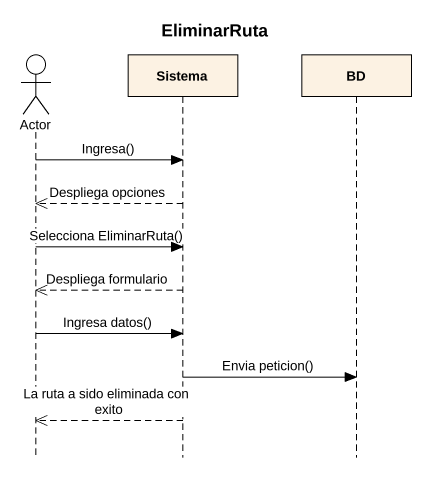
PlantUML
@startuml
title EliminarRuta
hide footbox
actor "Actor" as Actor_
participant Sistema
participant BD

Actor_ -> Sistema : Ingresa()
Sistema -->> Actor_ : Despliega opciones
Actor_ -> Sistema : Selecciona EliminarRuta()
Sistema -->> Actor_ : Despliega formulario
Actor_ -> Sistema : Ingresa datos()
Sistema -> BD : Envia peticion()
Sistema -->> Actor_ : La ruta a sido eliminada con exito
@enduml
